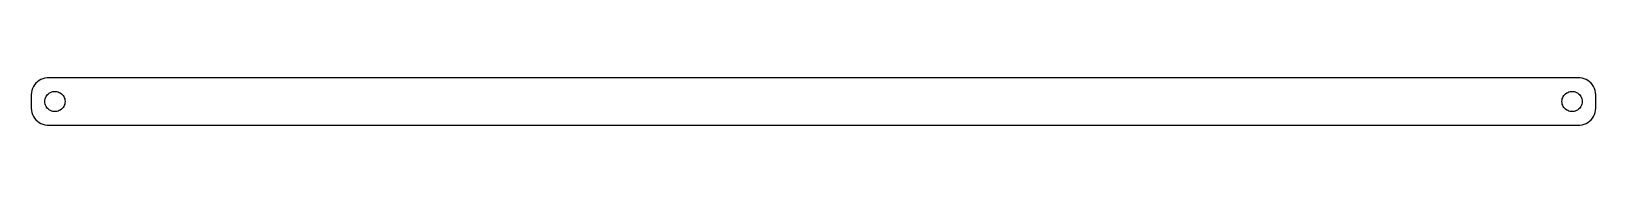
# Model space of a CAD drawing. Header units: metres. Extents: x -232 to 232, y 17 to 31.
import ezdxf

# ---------------------------------------------------------------- set-up
doc = ezdxf.new("R2010")
doc.units = ezdxf.units.M

msp = doc.modelspace()

# ---------------------------------------------------------------- linework, layer by layer
for p, q in [((-231.649, 27.8406), (-231.843, 27.2434)), ((-231.382, 28.4088), (-231.649, 27.8406)), ((-231.045, 28.9389), (-231.382, 28.4088)), ((-230.645, 29.4227), (-231.045, 28.9389)), ((-230.187, 29.8526), (-230.645, 29.4227)), ((-229.679, 30.2216), (-230.187, 29.8526)), ((-229.129, 30.5241), (-229.679, 30.2216)), ((-228.545, 30.7553), (-229.129, 30.5241)), ((-227.937, 30.9114), (-228.545, 30.7553)), ((-227.314, 30.9901), (-227.937, 30.9114)), ((227.314, 30.9901), (-227.314, 30.9901)), ((227.937, 30.9114), (227.314, 30.9901)), ((228.545, 30.7553), (227.937, 30.9114)), ((229.129, 30.5241), (228.545, 30.7553)), ((229.679, 30.2216), (229.129, 30.5241)), ((230.187, 29.8526), (229.679, 30.2216)), ((230.645, 29.4227), (230.187, 29.8526)), ((231.045, 28.9389), (230.645, 29.4227)), ((231.382, 28.4088), (231.045, 28.9389)), ((231.649, 27.8406), (231.382, 28.4088)), ((231.843, 27.2434), (231.649, 27.8406)), ((-231.961, 26.6267), (-232, 26)), ((-232, 26), (-232, 22)), ((-231.843, 27.2434), (-231.961, 26.6267)), ((-228, 24), (-227.976, 24.376)), ((-227.976, 23.624), (-228, 24)), ((-227.976, 24.376), (-227.906, 24.7461)), ((-227.906, 23.2539), (-227.976, 23.624)), ((-227.906, 24.7461), (-227.789, 25.1044)), ((-227.789, 22.8956), (-227.906, 23.2539)), ((-227.789, 25.1044), (-227.629, 25.4453)), ((-227.629, 25.4453), (-227.427, 25.7634)), ((-227.427, 25.7634), (-227.187, 26.0536)), ((-227.187, 26.0536), (-226.912, 26.3115)), ((-226.912, 26.3115), (-226.607, 26.533)), ((-226.607, 26.533), (-226.277, 26.7145)), ((-226.277, 26.7145), (-225.927, 26.8532)), ((-225.927, 26.8532), (-225.562, 26.9469)), ((-225.562, 26.9469), (-225.188, 26.9941)), ((-225.188, 26.9941), (-224.812, 26.9941)), ((-224.812, 26.9941), (-224.438, 26.9469)), ((-224.438, 26.9469), (-224.073, 26.8532)), ((-224.073, 26.8532), (-223.723, 26.7145)), ((-223.723, 26.7145), (-223.393, 26.533)), ((-223.393, 26.533), (-223.088, 26.3115)), ((-223.088, 26.3115), (-222.813, 26.0536)), ((-222.813, 26.0536), (-222.573, 25.7634)), ((-222.573, 25.7634), (-222.371, 25.4453)), ((-222.371, 25.4453), (-222.211, 25.1044)), ((-222.211, 25.1044), (-222.094, 24.7461)), ((-222.094, 23.2539), (-222.211, 22.8956)), ((-222.094, 24.7461), (-222.024, 24.376)), ((-222.024, 23.624), (-222.094, 23.2539)), ((-222.024, 24.376), (-222, 24)), ((-222, 24), (-222.024, 23.624)), ((222, 24), (222.024, 24.376)), ((222.024, 23.624), (222, 24)), ((222.024, 24.376), (222.094, 24.7461)), ((222.094, 23.2539), (222.024, 23.624)), ((222.094, 24.7461), (222.211, 25.1044)), ((222.211, 22.8956), (222.094, 23.2539)), ((222.211, 25.1044), (222.371, 25.4453)), ((222.371, 25.4453), (222.573, 25.7634)), ((222.573, 25.7634), (222.813, 26.0536)), ((222.813, 26.0536), (223.088, 26.3115)), ((223.088, 26.3115), (223.393, 26.533)), ((223.393, 26.533), (223.723, 26.7145)), ((223.723, 26.7145), (224.073, 26.8532)), ((224.073, 26.8532), (224.438, 26.9469)), ((224.438, 26.9469), (224.812, 26.9941)), ((224.812, 26.9941), (225.188, 26.9941)), ((225.188, 26.9941), (225.562, 26.9469)), ((225.562, 26.9469), (225.927, 26.8532)), ((225.927, 26.8532), (226.277, 26.7145)), ((226.277, 26.7145), (226.607, 26.533)), ((226.607, 26.533), (226.912, 26.3115)), ((226.912, 26.3115), (227.187, 26.0536)), ((227.187, 26.0536), (227.427, 25.7634)), ((227.427, 25.7634), (227.629, 25.4453)), ((227.629, 25.4453), (227.789, 25.1044)), ((227.789, 25.1044), (227.906, 24.7461)), ((227.906, 23.2539), (227.789, 22.8956)), ((227.906, 24.7461), (227.976, 24.376)), ((227.976, 23.624), (227.906, 23.2539)), ((227.976, 24.376), (228, 24)), ((228, 24), (227.976, 23.624)), ((231.961, 26.6267), (231.843, 27.2434)), ((232, 26), (231.961, 26.6267)), ((232, 22), (232, 26)), ((-232, 22), (-231.961, 21.3733)), ((-231.961, 21.3733), (-231.843, 20.7566)), ((-231.843, 20.7566), (-231.649, 20.1594)), ((-231.649, 20.1594), (-231.382, 19.5912)), ((-231.382, 19.5912), (-231.045, 19.0611)), ((-231.045, 19.0611), (-230.645, 18.5773)), ((-230.645, 18.5773), (-230.187, 18.1474)), ((-227.629, 22.5547), (-227.789, 22.8956)), ((-227.427, 22.2366), (-227.629, 22.5547)), ((-227.187, 21.9464), (-227.427, 22.2366)), ((-226.912, 21.6885), (-227.187, 21.9464)), ((-226.607, 21.467), (-226.912, 21.6885)), ((-226.277, 21.2855), (-226.607, 21.467)), ((-225.927, 21.1468), (-226.277, 21.2855)), ((-225.562, 21.0531), (-225.927, 21.1468)), ((-225.188, 21.0059), (-225.562, 21.0531)), ((-224.812, 21.0059), (-225.188, 21.0059)), ((-224.438, 21.0531), (-224.812, 21.0059)), ((-224.073, 21.1468), (-224.438, 21.0531)), ((-223.723, 21.2855), (-224.073, 21.1468)), ((-223.393, 21.467), (-223.723, 21.2855)), ((-223.088, 21.6885), (-223.393, 21.467)), ((-222.813, 21.9464), (-223.088, 21.6885)), ((-222.573, 22.2366), (-222.813, 21.9464)), ((-222.371, 22.5547), (-222.573, 22.2366)), ((-222.211, 22.8956), (-222.371, 22.5547)), ((222.371, 22.5547), (222.211, 22.8956)), ((222.573, 22.2366), (222.371, 22.5547)), ((222.813, 21.9464), (222.573, 22.2366)), ((223.088, 21.6885), (222.813, 21.9464)), ((223.393, 21.467), (223.088, 21.6885)), ((223.723, 21.2855), (223.393, 21.467)), ((224.073, 21.1468), (223.723, 21.2855)), ((224.438, 21.0531), (224.073, 21.1468)), ((224.812, 21.0059), (224.438, 21.0531)), ((225.188, 21.0059), (224.812, 21.0059)), ((225.562, 21.0531), (225.188, 21.0059)), ((225.927, 21.1468), (225.562, 21.0531)), ((226.277, 21.2855), (225.927, 21.1468)), ((226.607, 21.467), (226.277, 21.2855)), ((226.912, 21.6885), (226.607, 21.467)), ((227.187, 21.9464), (226.912, 21.6885)), ((227.427, 22.2366), (227.187, 21.9464)), ((227.629, 22.5547), (227.427, 22.2366)), ((227.789, 22.8956), (227.629, 22.5547)), ((230.187, 18.1474), (230.645, 18.5773)), ((230.645, 18.5773), (231.045, 19.0611)), ((231.045, 19.0611), (231.382, 19.5912)), ((231.382, 19.5912), (231.649, 20.1594)), ((231.649, 20.1594), (231.843, 20.7566)), ((231.843, 20.7566), (231.961, 21.3733)), ((231.961, 21.3733), (232, 22)), ((-230.187, 18.1474), (-229.679, 17.7784)), ((-229.679, 17.7784), (-229.129, 17.4759)), ((-229.129, 17.4759), (-228.545, 17.2447)), ((-228.545, 17.2447), (-227.937, 17.0886)), ((-227.937, 17.0886), (-227.314, 17.0099)), ((-227.314, 17.0099), (227.314, 17.0099)), ((227.314, 17.0099), (227.937, 17.0886)), ((227.937, 17.0886), (228.545, 17.2447)), ((228.545, 17.2447), (229.129, 17.4759)), ((229.129, 17.4759), (229.679, 17.7784)), ((229.679, 17.7784), (230.187, 18.1474))]:
    msp.add_line(p, q)

doc.saveas('drawing.dxf')
